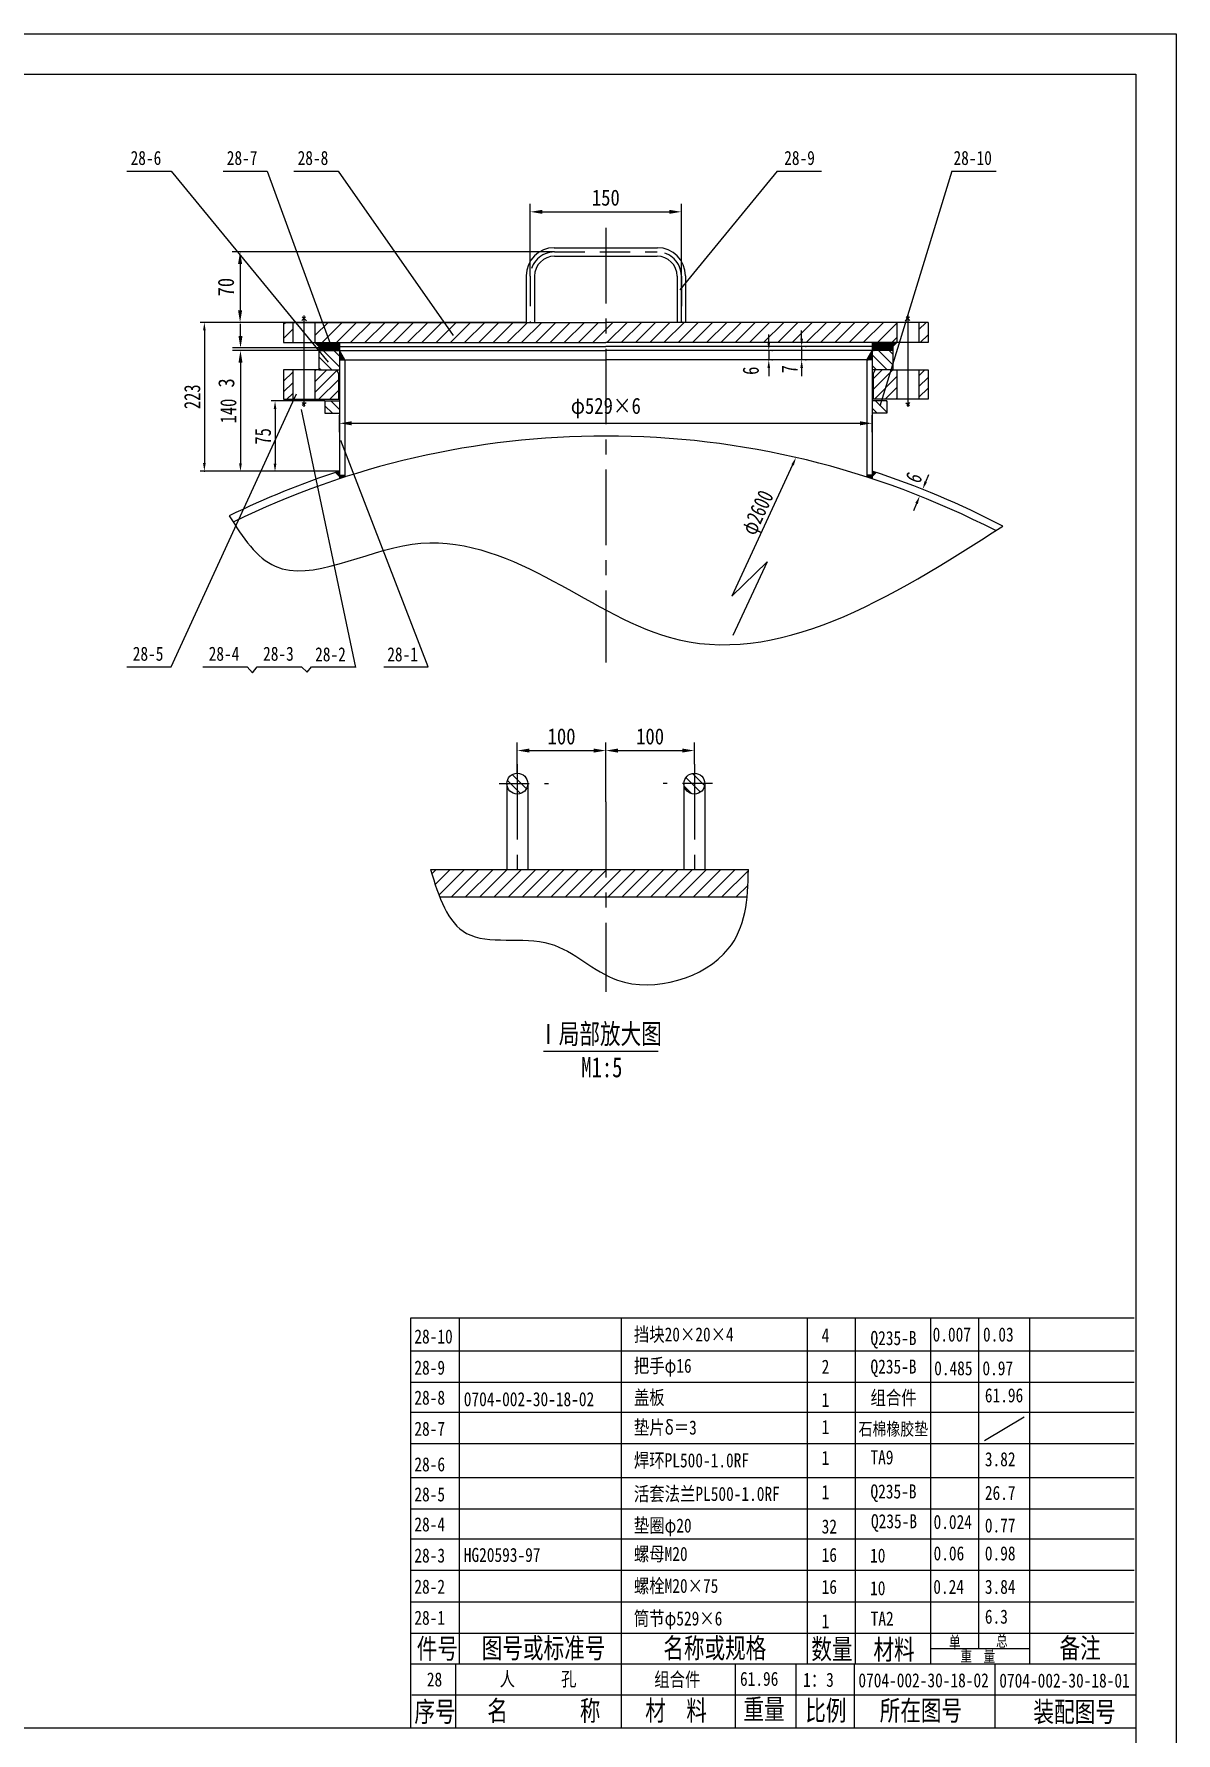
# Model space of a CAD drawing. Extents: x -1842 to -222, y 42 to 883.
# Drawn here: x -505.8 to -222.2, y 460.9 to 882.7 of the extents above; entities that cross this region are included whole.
import ezdxf

# ---------------------------------------------------------------- set-up
doc = ezdxf.new("R2010")
doc.units = 0
doc.header["$LTSCALE"] = 15
doc.header["$MEASUREMENT"] = 0
doc.linetypes.add('CENTER', pattern=[2, 1.25, -0.25, 0.25, -0.25])
doc.linetypes.add('DASHED', pattern=[0.75, 0.5, -0.25])
doc.layers.get('0').update_dxf_attribs({"linetype": 'CONTINUOUS'})
doc.layers.get('DEFPOINTS').update_dxf_attribs({"linetype": 'CONTINUOUS'})
for name, color, linetype in [('1', 1, 'CONTINUOUS'), ('2', 3, 'CONTINUOUS'), ('4', 6, 'DASHED'), ('7', 2, 'CONTINUOUS'), ('8', 7, 'CONTINUOUS'), ('LAYER4', 6, 'CONTINUOUS')]:
    doc.layers.add(name, color=color, linetype=linetype)
doc.styles.add('HZFS', font='SIMFANG.TTF', dxfattribs={"width": 0.85, "height": 7.5})
doc.styles.add('STYLE1', font='SIMFANG.TTF', dxfattribs={"width": 0.75, "height": 4})
doc.dimstyles.get("Standard").update_dxf_attribs({"dimtxt": 5, "dimasz": 3, "dimexe": 2, "dimexo": 0, "dimgap": 1.5, "dimtad": 1, "dimdec": 0, "dimdsep": 46, "dimtxsty": 'HZFS', "dimcen": 0, "dimclrd": 4, "dimclre": 4, "dimclrt": 3, "dimadec": 0, "dimazin": 0, "dimtfac": 0.6, "dimtdec": 0, "dimtofl": 0, "dimtmove": 0, "dimatfit": 0, "dimfxl": 0, "dimtolj": 1, "dimarcsym": 0})
pattern_1 = [(135, (72.13682, 451.23976), (0.088388348, 0.088388348), [])]
pattern_2 = [(45, (-799.6721, 451.23976), (-0.088388348, 0.088388348), [])]
pattern_3 = [(135, (-799.6721, 451.2398), (-1.325825, -1.325825), [])]
pattern_4 = [(45, (-799.672, 451.2398), (-1.767767, 1.767767), [])]

# ---------------------------------------------------------------- blocks, each defined once
blk = doc.blocks.new('*D17')
at = {"layer": '1', "color": 4, "linetype": 'ByBlock', "lineweight": -2}
for p, q in [((-454.48, 807.77), (-454.48, 810.77)), ((-435.01, 804.77), (-456.48, 804.77)), ((-435.01, 804.11), (-456.48, 804.11)), ((-454.48, 801.11), (-454.48, 794.07))]:
    blk.add_line(p, q, dxfattribs=at)
at = {"layer": '1', "color": 4, "linetype": 'ByBlock'}
for points in [[(-454.98, 807.77), (-453.98, 807.77), (-454.48, 804.77)], [(-454.98, 801.11), (-453.98, 801.11), (-454.48, 804.11)]]:
    blk.add_solid(points, dxfattribs=at)
at = {"layer": 'DEFPOINTS', "color": 0, "linetype": 'ByBlock'}
for p in [(-454.48, 804.11), (-435.01, 804.77), (-435.01, 804.11)]:
    blk.add_point(p, dxfattribs=at)
at = {"layer": '1', "color": 3, "linetype": 'ByBlock', "insert": (-457.98, 796.09), "char_height": 4, "attachment_point": 5, "rotation": 90, "style": 'HZFS'}
blk.add_mtext('\\A1;3', dxfattribs=at)
blk = doc.blocks.new('*D18')
at = {"layer": '1', "color": 4, "linetype": 'ByBlock', "lineweight": -2}
for p, q in [((-429.89, 783.9), (-429.89, 788.06)), ((-426.89, 786.06), (-300.64, 786.06)), ((-297.64, 783.9), (-297.64, 788.06))]:
    blk.add_line(p, q, dxfattribs=at)
at = {"layer": '1', "color": 4, "linetype": 'ByBlock'}
for points in [[(-426.89, 786.56), (-426.89, 785.56), (-429.89, 786.06)], [(-300.64, 786.56), (-300.64, 785.56), (-297.64, 786.06)]]:
    blk.add_solid(points, dxfattribs=at)
at = {"layer": 'DEFPOINTS', "color": 0, "linetype": 'ByBlock'}
for p in [(-297.64, 786.06), (-429.89, 783.9), (-297.64, 783.9)]:
    blk.add_point(p, dxfattribs=at)
at = {"layer": '1', "color": 3, "linetype": 'ByBlock', "insert": (-363.77, 789.86), "char_height": 4, "attachment_point": 5, "style": 'HZFS'}
blk.add_mtext('\\A1;φ529×6', dxfattribs=at)
blk = doc.blocks.new('*D19')
at = {"layer": '1', "color": 4, "linetype": 'ByBlock', "lineweight": -2}
for p, q in [((-385.75, 699.2), (-385.75, 706.82)), ((-382.75, 704.82), (-366.77, 704.82)), ((-363.77, 692.09), (-363.77, 706.82))]:
    blk.add_line(p, q, dxfattribs=at)
at = {"layer": '1', "color": 4, "linetype": 'ByBlock'}
for points in [[(-382.75, 705.32), (-382.75, 704.32), (-385.75, 704.82)], [(-366.77, 705.32), (-366.77, 704.32), (-363.77, 704.82)]]:
    blk.add_solid(points, dxfattribs=at)
at = {"layer": 'DEFPOINTS', "color": 0, "linetype": 'ByBlock'}
for p in [(-363.77, 704.82), (-385.75, 699.2), (-363.77, 692.09)]:
    blk.add_point(p, dxfattribs=at)
at = {"layer": '1', "color": 3, "linetype": 'ByBlock', "insert": (-374.76, 708.32), "char_height": 4, "attachment_point": 5, "style": 'HZFS'}
blk.add_mtext('\\A1;100', dxfattribs=at)
blk = doc.blocks.new('*D20')
at = {"layer": '1', "color": 4, "linetype": 'ByBlock', "lineweight": -2}
for p, q in [((-363.77, 692.09), (-363.77, 706.82)), ((-360.77, 704.82), (-344.79, 704.82)), ((-341.79, 701.46), (-341.79, 706.82))]:
    blk.add_line(p, q, dxfattribs=at)
at = {"layer": '1', "color": 4, "linetype": 'ByBlock'}
for points in [[(-360.77, 705.32), (-360.77, 704.32), (-363.77, 704.82)], [(-344.79, 705.32), (-344.79, 704.32), (-341.79, 704.82)]]:
    blk.add_solid(points, dxfattribs=at)
at = {"layer": 'DEFPOINTS', "color": 0, "linetype": 'ByBlock'}
for p in [(-341.79, 704.82), (-341.79, 701.46), (-363.77, 692.09)]:
    blk.add_point(p, dxfattribs=at)
at = {"layer": '1', "color": 3, "linetype": 'ByBlock', "insert": (-352.78, 708.32), "char_height": 4, "attachment_point": 5, "style": 'HZFS'}
blk.add_mtext('\\A1;100', dxfattribs=at)
blk = doc.blocks.new('*D21')
at = {"layer": '1', "color": 4, "linetype": 'ByBlock', "lineweight": -2}
for p, q in [((-376.52, 828.61), (-456.58, 828.61)), ((-454.58, 825.61), (-454.58, 814.11)), ((-383.56, 811.11), (-456.58, 811.11))]:
    blk.add_line(p, q, dxfattribs=at)
at = {"layer": '1', "color": 4, "linetype": 'ByBlock'}
for points in [[(-455.08, 825.61), (-454.08, 825.61), (-454.58, 828.61)], [(-455.08, 814.11), (-454.08, 814.11), (-454.58, 811.11)]]:
    blk.add_solid(points, dxfattribs=at)
at = {"layer": 'DEFPOINTS', "color": 0, "linetype": 'ByBlock'}
for p in [(-376.52, 828.61), (-454.58, 811.11), (-383.56, 811.11)]:
    blk.add_point(p, dxfattribs=at)
at = {"layer": '1', "color": 3, "linetype": 'ByBlock', "insert": (-458.08, 819.86), "char_height": 4, "attachment_point": 5, "rotation": 90, "style": 'HZFS'}
blk.add_mtext('\\A1;70', dxfattribs=at)
blk = doc.blocks.new('*D22')
at = {"layer": '1', "color": 4, "linetype": 'ByBlock', "lineweight": -2}
for p, q in [((-382.52, 822.61), (-382.52, 840.56)), ((-345.02, 811.11), (-345.02, 840.56)), ((-379.52, 838.56), (-348.02, 838.56))]:
    blk.add_line(p, q, dxfattribs=at)
at = {"layer": '1', "color": 4, "linetype": 'ByBlock'}
for points in [[(-379.52, 839.06), (-379.52, 838.06), (-382.52, 838.56)], [(-348.02, 839.06), (-348.02, 838.06), (-345.02, 838.56)]]:
    blk.add_solid(points, dxfattribs=at)
at = {"layer": 'DEFPOINTS', "color": 0, "linetype": 'ByBlock'}
for p in [(-345.02, 838.56), (-382.52, 822.61), (-345.02, 811.11)]:
    blk.add_point(p, dxfattribs=at)
at = {"layer": '1', "color": 3, "linetype": 'ByBlock', "insert": (-363.77, 842.06), "char_height": 4, "attachment_point": 5, "style": 'HZFS'}
blk.add_mtext('\\A1;150', dxfattribs=at)

msp = doc.modelspace()

# ---------------------------------------------------------------- hatches: boundary and pattern name
at = {"layer": '1', "linetype": 'ByBlock'}
h = msp.add_hatch(dxfattribs=at)
h.set_pattern_fill('ANSI31', color=256, scale=20, style=0)
h.set_pattern_definition(pattern_4)
h.paths.add_polyline_path([(-441.518, 811.108), (-443.768, 811.108), (-443.768, 806.108), (-441.518, 806.108)])
h.paths.add_polyline_path([(-436.018, 811.108), (-436.018, 806.108), (-363.768, 806.108), (-363.768, 811.108)])
h.paths.add_polyline_path([(-291.518, 806.108), (-291.518, 811.108), (-363.768, 811.108), (-363.768, 806.108)])
h.paths.add_polyline_path([(-286.018, 806.108), (-283.768, 806.108), (-283.768, 811.108), (-286.018, 811.108)])
h = msp.add_hatch(dxfattribs=at)
h.set_pattern_fill('ANSI31', color=256, style=0)
h.set_pattern_definition(pattern_2)
h.paths.add_polyline_path([(-429.893, 804.108), (-429.893, 801.784), (-428.551, 801.784)])
h.paths.add_polyline_path([(-429.893, 805.108), (-429.893, 806.108), (-436.018, 806.108), (-435.008, 805.108)])
h.paths.add_polyline_path([(-429.893, 804.108), (-429.893, 805.108), (-435.008, 805.108), (-435.008, 804.108)])
h = msp.add_hatch(dxfattribs=at)
h.set_pattern_fill('ANSI31', color=256, style=0)
h.set_pattern_definition(pattern_1)
h.paths.add_polyline_path([(-298.984, 801.784), (-297.643, 801.784), (-297.643, 804.108)])
h.paths.add_polyline_path([(-292.527, 805.108), (-291.518, 806.108), (-297.643, 806.108), (-297.643, 805.108)])
h.paths.add_polyline_path([(-292.527, 804.108), (-292.527, 805.108), (-297.643, 805.108), (-297.643, 804.108)])
h = msp.add_hatch(dxfattribs=at)
h.set_pattern_fill('ANSI31', color=256, scale=15, angle=90, style=0)
h.set_pattern_definition(pattern_3)
h.paths.add_polyline_path([(-429.893, 799.332), (-429.893, 804.108), (-435.008, 804.108), (-435.008, 799.332)])
h.paths.add_polyline_path([(-292.527, 804.108), (-297.643, 804.108), (-297.643, 799.332), (-292.527, 799.332)])
h = msp.add_hatch(dxfattribs=at)
h.set_pattern_fill('ANSI31', color=256, scale=15, style=0)
h.set_pattern_definition([(45, (-799.6721, 451.2398), (-1.325825, 1.325825), [])])
h.paths.add_polyline_path([(-430.157, 798.452), (-430.665, 799.332), (-435.008, 799.332), (-436.016, 799.332), (-436.016, 792.06), (-430.157, 792.06)])
h.paths.add_polyline_path([(-441.518, 799.332), (-443.768, 799.332), (-443.768, 792.06), (-441.518, 792.06)])
h.paths.add_polyline_path([(-291.519, 799.332), (-292.527, 799.332), (-296.871, 799.332), (-297.379, 798.452), (-297.379, 792.06), (-291.519, 792.06)])
h.paths.add_polyline_path([(-283.768, 799.332), (-286.018, 799.332), (-286.018, 792.06), (-283.768, 792.06)])
h = msp.add_hatch(dxfattribs=at)
h.set_pattern_fill('ANSI31', color=256, scale=15, angle=90, style=0)
h.set_pattern_definition(pattern_3)
h.paths.add_polyline_path([(-429.893, 791.608), (-433.511, 791.608), (-433.511, 788.551), (-429.893, 788.551)])
h.paths.add_polyline_path([(-294.024, 791.608), (-297.643, 791.608), (-297.643, 788.551), (-294.024, 788.551)])
h = msp.add_hatch(dxfattribs=at)
h.set_pattern_fill('ANSI31', color=256, style=0)
h.set_pattern_definition(pattern_2)
h.paths.add_polyline_path([(-429.893, 773.224), (-429.893, 772.295, -0.0016747), (-428.551, 772.733), (-428.551, 773.224)])
h.paths.add_polyline_path([(-429.893, 772.858), (-429.893, 774.198, 0.0012831), (-430.928, 773.857)])
h = msp.add_hatch(dxfattribs=at)
h.set_pattern_fill('ANSI31', color=256, style=0)
h.set_pattern_definition(pattern_1)
h.paths.add_polyline_path([(-298.984, 773.224), (-298.984, 772.733, -0.0016747), (-297.643, 772.295), (-297.643, 773.224)])
h.paths.add_polyline_path([(-296.607, 773.857, 0.0012831), (-297.643, 774.198), (-297.643, 772.858)])
h = msp.add_hatch(dxfattribs=at)
h.set_pattern_fill('ANSI31', color=256, scale=15, angle=90, style=0)
h.set_pattern_definition(pattern_3)
h.paths.add_polyline_path([(-385.75, 699.2, 0.4142136), (-388.337, 696.612), (-385.75, 696.612)])
h.paths.add_polyline_path([(-385.75, 699.2), (-385.75, 696.612), (-383.162, 696.612, 0.4142136)])
h.paths.add_polyline_path([(-383.162, 696.612), (-385.75, 696.612), (-385.75, 694.025, 0.4142136)])
h.paths.add_polyline_path([(-385.75, 696.612), (-388.337, 696.612, 0.4142136), (-385.75, 694.025)])
h.paths.add_polyline_path([(-341.785, 696.612), (-344.373, 696.612, 0.4142136), (-341.785, 694.025)])
h.paths.add_polyline_path([(-339.198, 696.612), (-341.785, 696.612), (-341.785, 694.025, 0.4142136)])
h.paths.add_polyline_path([(-341.785, 699.2), (-341.785, 696.612), (-339.198, 696.612, 0.4142136)])
h.paths.add_polyline_path([(-341.785, 699.2, 0.4142136), (-344.373, 696.612), (-341.785, 696.612)])
h = msp.add_hatch(dxfattribs=at)
h.set_pattern_fill('ANSI31', color=256, scale=20, style=0)
h.set_pattern_definition(pattern_4)
edge = h.paths.add_edge_path()
edge.add_line((-363.768, 668.493), (-363.768, 675.28))
edge.add_line((-363.768, 675.28), (-407.27, 675.28))
edge.add_spline(control_points=[(-407.27, 675.28), (-406.577, 672.932), (-405.863, 670.619), (-405.029, 668.493)], knot_values=[1.4532928, 1.4532928, 1.4532928, 1.4532928, 7.8010625, 7.8010625, 7.8010625, 7.8010625], degree=3, periodic=0)
edge.add_line((-405.029, 668.493), (-363.768, 668.493))
edge = h.paths.add_edge_path()
edge.add_spline(control_points=[(-328.677, 668.493), (-328.452, 670.688), (-328.383, 672.965), (-328.385, 675.28)], knot_values=[102.5858607, 102.5858607, 102.5858607, 102.5858607, 109.0152518, 109.0152518, 109.0152518, 109.0152518], degree=3, periodic=0)
edge.add_line((-328.385, 675.28), (-363.768, 675.28))
edge.add_line((-363.768, 675.28), (-363.768, 668.493))
edge.add_line((-363.768, 668.493), (-328.677, 668.493))

# ---------------------------------------------------------------- linework, layer by layer
for p, q in [((-482.696, 848.676), (-471.699, 848.676)), ((-458.818, 848.676), (-447.821, 848.676)), ((-441.223, 848.676), (-430.227, 848.676)), ((-321.205, 848.676), (-310.208, 848.676)), ((-277.847, 848.676), (-266.851, 848.676)), ((-376.559, 829.649), (-350.977, 829.649)), ((-376.477, 827.566), (-351.059, 827.566)), ((-383.559, 822.649), (-383.559, 811.108)), ((-381.477, 822.566), (-381.477, 811.108)), ((-346.059, 822.566), (-346.059, 811.108)), ((-343.977, 822.649), (-343.977, 811.108)), ((-443.768, 811.108), (-363.768, 811.108)), ((-443.768, 811.108), (-443.768, 806.108)), ((-441.518, 811.108), (-441.518, 806.108)), ((-436.018, 811.108), (-436.018, 806.108)), ((-283.768, 811.108), (-363.768, 811.108)), ((-291.518, 811.108), (-291.518, 806.108)), ((-286.018, 811.108), (-286.018, 806.108)), ((-283.768, 811.108), (-283.768, 806.108)), ((-443.768, 806.108), (-363.768, 806.108)), ((-436.018, 806.108), (-435.008, 805.108)), ((-429.893, 806.108), (-429.893, 772.295)), ((-283.768, 806.108), (-363.768, 806.108)), ((-297.643, 806.108), (-297.643, 772.295)), ((-291.518, 806.108), (-292.527, 805.108)), ((-435.008, 805.108), (-435.008, 804.108)), ((-435.008, 805.108), (-363.768, 805.108)), ((-435.008, 804.108), (-363.768, 804.108)), ((-435.008, 804.108), (-435.008, 799.332)), ((-428.551, 801.784), (-429.893, 804.108)), ((-429.893, 801.784), (-363.768, 801.784)), ((-428.551, 801.784), (-428.551, 772.733)), ((-292.527, 805.108), (-363.768, 805.108)), ((-292.527, 804.108), (-363.768, 804.108)), ((-297.643, 801.784), (-363.768, 801.784)), ((-298.984, 801.784), (-297.643, 804.108)), ((-298.984, 801.784), (-298.984, 772.733)), ((-292.527, 805.108), (-292.527, 804.108)), ((-292.527, 804.108), (-292.527, 799.332)), ((-435.008, 799.332), (-443.768, 799.332)), ((-443.768, 799.332), (-443.768, 792.06)), ((-441.518, 799.332), (-441.518, 792.06)), ((-436.016, 799.332), (-436.016, 792.06)), ((-435.008, 799.332), (-429.893, 799.332)), ((-430.665, 799.332), (-430.157, 798.452)), ((-430.157, 798.452), (-430.157, 792.06)), ((-292.527, 799.332), (-297.643, 799.332)), ((-296.871, 799.332), (-297.379, 798.452)), ((-297.379, 798.452), (-297.379, 792.06)), ((-292.527, 799.332), (-283.768, 799.332)), ((-291.519, 799.332), (-291.519, 792.06)), ((-286.018, 799.332), (-286.018, 792.06)), ((-283.768, 799.332), (-283.768, 792.06)), ((-443.768, 792.06), (-429.893, 792.06)), ((-433.511, 791.608), (-433.511, 788.551)), ((-433.511, 791.608), (-429.893, 791.608)), ((-283.768, 792.06), (-297.643, 792.06)), ((-294.024, 791.608), (-297.643, 791.608)), ((-294.024, 791.608), (-294.024, 788.551)), ((-433.511, 788.551), (-429.893, 788.551)), ((-294.024, 788.551), (-297.643, 788.551)), ((-482.696, 725.598), (-471.699, 725.598)), ((-463.845, 725.598), (-452.848, 725.598)), ((-450.335, 725.598), (-439.338, 725.598)), ((-436.825, 725.598), (-425.828, 725.598)), ((-418.916, 725.598), (-407.92, 725.598)), ((-388.337, 696.612), (-388.337, 675.28)), ((-383.162, 696.612), (-383.162, 675.28)), ((-344.373, 696.612), (-344.373, 675.28)), ((-339.198, 696.612), (-339.198, 675.28)), ((-407.27, 675.28), (-328.385, 675.28)), ((-405.029, 668.493), (-328.677, 668.493)), ((-379.24, 630.219), (-350.793, 630.219))]:
    msp.add_line(p, q)
for centre in [(-385.75, 696.612), (-341.785, 696.612)]:
    msp.add_circle(centre, 2.587)
for centre, radius, start, end in [((-376.559, 822.649), 7, 90, 180), ((-376.477, 822.566), 5, 90, 180), ((-351.059, 822.566), 5, 0, 90), ((-350.977, 822.649), 7, 0, 90), ((-363.901, 572.205), 210.691, 89.96375, 116.01406), ((-363.634, 572.205), 210.691, 62.6908, 90.03625), ((-363.901, 572.205), 212.5, 108.09233, 116.06453), ((-363.634, 572.205), 212.5, 62.41185, 71.90767)]:
    msp.add_arc(centre, radius, start, end)
for p, q in [((-471.699, 848.676), (-432.74, 801.266)), ((-447.821, 848.676), (-431.798, 804.72)), ((-430.227, 848.676), (-401.636, 807.859)), ((-321.205, 848.676), (-345.397, 819.163)), ((-277.847, 848.676), (-295.756, 790.277)), ((-443.83, 811.108), (-464.454, 811.108)), ((-438.306, 812.502), (-439.252, 811.557)), ((-439.157, 812.502), (-438.117, 811.463)), ((-438.768, 812.8), (-438.768, 804.754)), ((-288.378, 812.502), (-289.418, 811.463)), ((-289.229, 812.502), (-288.284, 811.557)), ((-288.768, 812.8), (-288.768, 804.754)), ((-463.454, 809.108), (-463.454, 776.198)), ((-438.768, 806.456), (-438.768, 790.115)), ((-323.31, 806.108), (-323.31, 808.108)), ((-315.148, 807.108), (-315.148, 809.108)), ((-288.768, 806.456), (-288.768, 790.115)), ((-434.669, 804.108), (-455.483, 804.108)), ((-454.483, 802.108), (-454.483, 776.125)), ((-322.563, 804.108), (-324.31, 804.108)), ((-322.563, 801.784), (-324.31, 801.784)), ((-323.31, 804.108), (-323.31, 801.784)), ((-323.31, 804.108), (-323.31, 801.784)), ((-314.198, 805.108), (-316.148, 805.108)), ((-314.198, 801.784), (-316.148, 801.784)), ((-315.148, 805.108), (-315.148, 801.784)), ((-323.31, 799.784), (-323.31, 797.784)), ((-315.148, 799.784), (-315.148, 797.784)), ((-471.699, 725.598), (-440.595, 793.417)), ((-433.574, 791.608), (-446.903, 791.608)), ((-445.903, 789.608), (-445.903, 776.038)), ((-425.82, 725.421), (-439.33, 789.472)), ((-439.157, 791.249), (-438.495, 790.399)), ((-438.212, 791.154), (-439.157, 790.493)), ((-289.323, 791.154), (-288.378, 790.493)), ((-288.378, 791.249), (-289.04, 790.399)), ((-407.871, 725.598), (-429.55, 781.8)), ((-429.955, 774.198), (-464.454, 774.198)), ((-429.893, 772.858), (-430.928, 773.857)), ((-429.893, 773.224), (-428.551, 773.224)), ((-317.383, 775.756), (-332.491, 743.164)), ((-297.643, 773.224), (-298.984, 773.224)), ((-297.643, 772.858), (-296.607, 773.857)), ((-284.339, 771.523), (-283.557, 773.363)), ((-286.611, 766.177), (-287.393, 764.336)), ((-332.491, 743.164), (-323.726, 751.706)), ((-323.726, 751.706), (-332.202, 733.373)), ((-452.848, 725.598), (-451.481, 724.081)), ((-451.481, 724.081), (-450.335, 725.598)), ((-439.338, 725.598), (-437.917, 724.258)), ((-437.917, 724.258), (-436.825, 725.598))]:
    msp.add_line(p, q, dxfattribs=at)
at = {"layer": '1', "color": 3, "linetype": 'CENTER'}
for p, q in [((-363.768, 834.58), (-363.768, 726.686)), ((-385.75, 701.46), (-385.75, 672.048)), ((-341.785, 701.46), (-341.785, 672.048)), ((-363.768, 692.087), (-363.768, 644.898))]:
    msp.add_line(p, q, dxfattribs=at)
at = {"layer": '1', "linetype": 'ByBlock'}
for points, knots in [([(-457.27, 763.094), (-453.91, 757.621), (-443.38, 742.616), (-398.231, 769.753), (-343.152, 712.252), (-293.377, 742.312), (-265.223, 760.544)], [3.1707326, 3.1707326, 3.1707326, 3.1707326, 20.4267193, 54.8546233, 122.7356874, 210.5731702, 210.5731702, 210.5731702, 210.5731702]), ([(-407.27, 675.28), (-405.267, 668.49), (-400.593, 654.604), (-376.498, 660.784), (-360.106, 642.159), (-330.14, 651.041), (-328.377, 667.835), (-328.385, 675.28)], [1.4532928, 1.4532928, 1.4532928, 1.4532928, 19.8141918, 40.67466, 59.7733981, 88.3384831, 109.0152518, 109.0152518, 109.0152518, 109.0152518])]:
    msp.add_open_spline(points, degree=3, knots=knots, dxfattribs=at)
for p in [(-323.31, 801.784), (-322.501, 804.108), (-322.501, 801.784), (-315.148, 801.784), (-314.136, 805.108), (-314.136, 801.784), (-463.454, 774.198)]:
    msp.add_point(p, dxfattribs=at)
for points in [[(-463.787, 809.108), (-463.12, 809.108), (-463.454, 811.108)], [(-323.643, 806.108), (-322.977, 806.108), (-323.31, 804.108)], [(-315.481, 807.108), (-314.814, 807.108), (-315.148, 805.108)], [(-454.817, 802.108), (-454.15, 802.108), (-454.483, 804.108)], [(-323.643, 799.784), (-322.977, 799.784), (-323.31, 801.784)], [(-315.481, 799.784), (-314.814, 799.784), (-315.148, 801.784)], [(-446.236, 789.608), (-445.569, 789.608), (-445.903, 791.608)], [(-463.787, 776.198), (-463.12, 776.198), (-463.454, 774.198)], [(-454.817, 776.125), (-454.15, 776.125), (-454.483, 774.125)], [(-317.686, 775.896), (-317.081, 775.616), (-316.542, 777.57)], [(-446.236, 776.038), (-445.569, 776.038), (-445.903, 774.038)], [(-286.917, 766.307), (-286.304, 766.046), (-285.828, 768.017)], [(-284.646, 771.653), (-284.032, 771.392), (-285.121, 769.682)]]:
    msp.add_solid(points, dxfattribs=at)
at = {"layer": '2'}
for p, q in [((-400.125, 478.083), (-400.125, 563.892)), ((-359.879, 462.209), (-359.879, 563.892)), ((-313.672, 478.083), (-313.672, 563.892)), ((-301.783, 478.083), (-301.783, 563.892)), ((-283.115, 478.083), (-283.115, 563.892)), ((-271.19, 481.819), (-271.19, 563.892)), ((-258.52, 478.083), (-258.52, 563.892)), ((-232.606, 555.697), (-412.234, 555.697)), ((-232.606, 547.961), (-412.234, 547.961)), ((-232.606, 540.513), (-412.234, 540.513)), ((-232.606, 532.693), (-412.234, 532.693)), ((-232.606, 524.26), (-412.234, 524.26)), ((-232.606, 516.523), (-412.234, 516.523)), ((-232.606, 509.075), (-412.234, 509.075)), ((-232.606, 501.255), (-412.234, 501.255)), ((-232.606, 493.435), (-412.234, 493.435)), ((-232.606, 485.614), (-412.234, 485.614)), ((-258.52, 481.819), (-283.115, 481.819)), ((-400.974, 462.209), (-400.974, 478.06)), ((-331.548, 462.209), (-331.548, 478.045)), ((-316.504, 462.209), (-316.504, 478.06)), ((-302.151, 478.06), (-302.151, 462.209)), ((-267.138, 462.209), (-267.138, 478.06)), ((-232.196, 470.324), (-411.976, 470.324))]:
    msp.add_line(p, q, dxfattribs=at)
msp.add_lwpolyline([(-816.196, 41.709), (-816.196, 882.709), (-222.196, 882.709), (-222.196, 41.709)], close=True, dxfattribs=at)
at = {"layer": '4'}
for p, q in [((-376.518, 828.608), (-351.018, 828.608)), ((-382.518, 822.608), (-382.518, 811.108)), ((-345.018, 822.608), (-345.018, 811.108)), ((-390.278, 696.612), (-377.988, 696.612)), ((-337.257, 696.612), (-349.548, 696.612))]:
    msp.add_line(p, q, dxfattribs=at)
for centre, start, end in [((-376.518, 822.608), 90, 180), ((-351.018, 822.608), 0, 90)]:
    msp.add_arc(centre, 6, start, end, dxfattribs=at)
at = {"layer": '7', "color": 5}
for p, q in [((-788.277, 872.709), (-389.277, 872.709)), ((-791.196, 462.209), (-232.196, 462.209))]:
    msp.add_line(p, q, dxfattribs=at)
msp.add_lwpolyline([(-791.196, 51.709), (-791.196, 872.709), (-232.196, 872.709), (-232.196, 51.709)], close=True, dxfattribs=at)
at = {"layer": '8', "color": 5}
for p, q in [((-412.234, 563.892), (-412.234, 462.209)), ((-232.595, 563.892), (-412.234, 563.892)), ((-232.196, 478.06), (-412.234, 478.06))]:
    msp.add_line(p, q, dxfattribs=at)
at = {"layer": 'DEFPOINTS', "color": 0, "linetype": 'ByBlock'}
for p in [(-443.768, 811.108), (-434.607, 804.108), (-433.511, 791.608)]:
    msp.add_point(p, dxfattribs=at)
at = {"layer": 'LAYER4'}
msp.add_line((-269.71, 533.568), (-259.909, 539.445), dxfattribs=at)

# ---------------------------------------------------------------- texts
at = {"layer": '1', "linetype": 'ByBlock', "style": 'STYLE1', "width": 0.75}
for s, rotation, p in [('6', 90, (-325.81, 798.09)), ('7', 90, (-316.148, 798.468)), ('φ2600', 65.13048, (-326.731, 757.968))]:
    msp.add_text(s, height=4, rotation=rotation, dxfattribs=at).set_placement(p)
at = {"layer": '1', "linetype": 'ByBlock', "char_height": 4, "attachment_point": 5, "style": 'STYLE1'}
for s, insert, rotation in [('\\A1;223', (-466.454, 792.653), 90), ('\\A1;140', (-457.483, 789.116), 90), ('\\A1;75', (-448.903, 782.823), 90), ('\\A1;6', (-287.297, 772.588), 66.9773)]:
    msp.add_mtext(s, dxfattribs=dict(at, insert=insert, rotation=rotation))
at = {"layer": '2', "style": 'HZFS'}
for s, height, width, p in [('Ⅰ局部放大图', 5, 0.75, (-380.566, 631.992)), ('M1:5', 5, 0.75, (-369.858, 623.722)), ('件号', 5, 0.75, (-410.718, 479.397)), ('图号或标准号', 5, 0.75, (-394.587, 479.522)), ('名称或规格', 5, 0.75, (-349.497, 479.522)), ('单', 3, 0.7, (-278.554, 481.988)), ('总', 3, 0.7, (-266.876, 482.375)), ('备注', 5, 0.75, (-251.12, 479.522)), ('数量', 5, 0.75, (-312.747, 479.284)), ('材料', 5, 0.75, (-297.327, 479.15)), ('重  量', 3, 0.7, (-275.7, 478.658)), ('序号', 5, 0.75, (-411.308, 463.734)), ('名       称', 5, 0.75, (-393.199, 463.986)), ('材  料', 5, 0.75, (-354.001, 464.025)), ('重量', 5, 0.75, (-329.606, 464.337)), ('比例', 5, 0.75, (-314.261, 464.025)), ('所在图号', 5, 0.75, (-295.768, 464.025)), ('装配图号', 5, 0.75, (-257.602, 463.713))]:
    msp.add_text(s, height=height, dxfattribs=dict(at, width=width)).set_placement(p)
at = {"layer": 'LAYER4', "style": 'HZFS', "width": 0.8}
for s, height, p in [('28-6', 3.5, (-481.765, 850.194)), ('28-7', 3.5, (-457.887, 850.194)), ('28-8', 3.5, (-440.293, 850.194)), ('28-9', 3.5, (-319.482, 850.194)), ('28-10', 3.5, (-277.445, 850.194)), ('28-5', 3.5, (-481.231, 727.116)), ('28-4', 3.5, (-462.38, 727.116)), ('28-3', 3.5, (-448.87, 727.116)), ('28-2', 3.5, (-435.948, 726.969)), ('28-1', 3.5, (-418.039, 726.969)), ('28-10', 3.5, (-411.308, 557.627)), ('挡块20×20×4', 3.5, (-356.808, 558.139)), ('4', 3.5, (-310.188, 557.9)), ('0.007', 3.5, (-282.629, 558.121)), ('0.03', 3.5, (-270.124, 558.121)), ('Q235-B', 3.5, (-298.06, 557.237)), ('28-9', 3.5, (-411.308, 549.899)), ('把手φ16', 3.5, (-356.808, 550.363)), ('2', 3.5, (-310.188, 550.125)), ('Q235-B', 3.5, (-298.06, 550.156)), ('0.485', 3.5, (-282.242, 549.742)), ('0.97', 3.5, (-270.263, 549.742)), ('28-8', 3.5, (-411.308, 542.447)), ('0704-002-30-18-02', 3.5, (-399.037, 542.06)), ('盖板', 3.5, (-356.808, 542.477)), ('1', 3.5, (-310.188, 541.898)), ('组合件', 3.5, (-298.06, 542.431)), ('61.96', 3.5, (-269.658, 543.025)), ('28-7', 3.5, (-411.308, 534.72)), ('垫片δ＝3', 3.5, (-356.808, 535.025)), ('1', 3.5, (-310.188, 535.151)), ('石棉橡胶垫', 3.1664, (-301.017, 534.822)), ('28-6', 3.5, (-411.308, 525.888)), ('焊环PL500-1.0RF', 3.5, (-356.808, 526.878)), ('1', 3.5, (-310.188, 527.501)), ('TA9', 3.5, (-298.06, 527.623)), ('3.82', 3.5, (-269.658, 527.159)), ('28-5', 3.5, (-411.308, 518.436)), ('活套法兰PL500-1.0RF', 3.5, (-356.808, 518.55)), ('1', 3.5, (-310.188, 518.981)), ('Q235-B', 3.5, (-298.06, 519.156)), ('26.7', 3.5, (-269.658, 518.802)), ('垫圈φ20  ', 3.5, (-356.808, 510.699)), ('Q235-B', 3.5, (-297.933, 511.758)), ('0.024', 3.5, (-282.394, 511.587)), ('28-4', 3.5, (-411.308, 510.985)), ('32', 3.5, (-310.188, 510.46)), ('0.77', 3.5, (-269.658, 510.717)), ('28-3', 3.5, (-411.308, 503.257)), ('HG20593-97', 3.5, (-399.037, 503.4)), ('螺母M20', 3.5, (-356.808, 503.647)), ('16', 3.5, (-310.188, 503.409)), ('10', 3.5, (-298.155, 503.248)), ('0.06', 3.5, (-282.394, 503.79)), ('0.98', 3.5, (-269.658, 503.79)), ('28-2', 3.5, (-411.308, 495.53)), ('螺栓M20×75', 3.5, (-356.808, 495.714)), ('16', 3.5, (-310.188, 495.476)), ('10', 3.5, (-298.155, 495.148)), ('0.24', 3.5, (-282.461, 495.485)), ('3.84', 3.5, (-269.658, 495.485)), ('28-1', 3.5, (-411.308, 487.802)), ('筒节φ529×6', 3.5, (-356.808, 487.626)), ('1', 3.5, (-310.188, 486.955)), ('TA2', 3.5, (-298.006, 487.599)), ('6.3', 3.5, (-269.658, 488.082)), ('28', 3.5, (-408.206, 472.495)), ('人      孔', 3.5, (-390.135, 472.596)), ('组合件', 3.5, (-351.749, 472.476)), ('61.96', 3.5, (-330.456, 472.64)), ('1：3', 3.5, (-314.792, 472.399)), ('0704-002-30-18-02', 3.5, (-301.059, 472.274)), ('0704-002-30-18-01', 3.5, (-266.071, 472.223))]:
    msp.add_text(s, height=height, dxfattribs=at).set_placement(p)

# ---------------------------------------------------------------- dimensions: what is measured, and where the dimension line sits
at = {"layer": '1', "linetype": 'ByBlock'}
for base, p1, p2, text, picture, middle in [((-345.018, 838.565), (-382.518, 822.608), (-345.018, 811.108), '150', '*D22', (-363.768, 842.065)), ((-297.643, 786.059), (-429.893, 783.9), (-297.643, 783.9), 'φ529×6', '*D18', (-363.768, 789.862)), ((-363.768, 704.818), (-385.75, 699.2), (-363.768, 692.087), '100', '*D19', (-374.759, 708.318)), ((-341.785, 704.818), (-363.768, 692.087), (-341.785, 701.46), '100', '*D20', (-352.777, 708.318))]:
    dim = msp.add_linear_dim(base=base, p1=p1, p2=p2, text=text, dimstyle='Standard', override={"dimscale": 1}, dxfattribs=at)
    dim.commit()
    dim.dimension.update_dxf_attribs({"geometry": picture, "text_midpoint": middle})
for base, p1, p2, text, picture, middle in [((-454.575, 811.108), (-376.518, 828.608), (-383.559, 811.108), '70', '*D21', (-458.075, 819.858)), ((-454.483, 804.108), (-435.008, 804.767), (-435.008, 804.108), '3', '*D17', (-457.983, 796.089))]:
    dim = msp.add_linear_dim(base=base, p1=p1, p2=p2, angle=90, text=text, dimstyle='Standard', override={"dimscale": 1}, dxfattribs=at)
    dim.commit()
    dim.dimension.update_dxf_attribs({"geometry": picture, "text_midpoint": middle})

doc.saveas('drawing.dxf')
